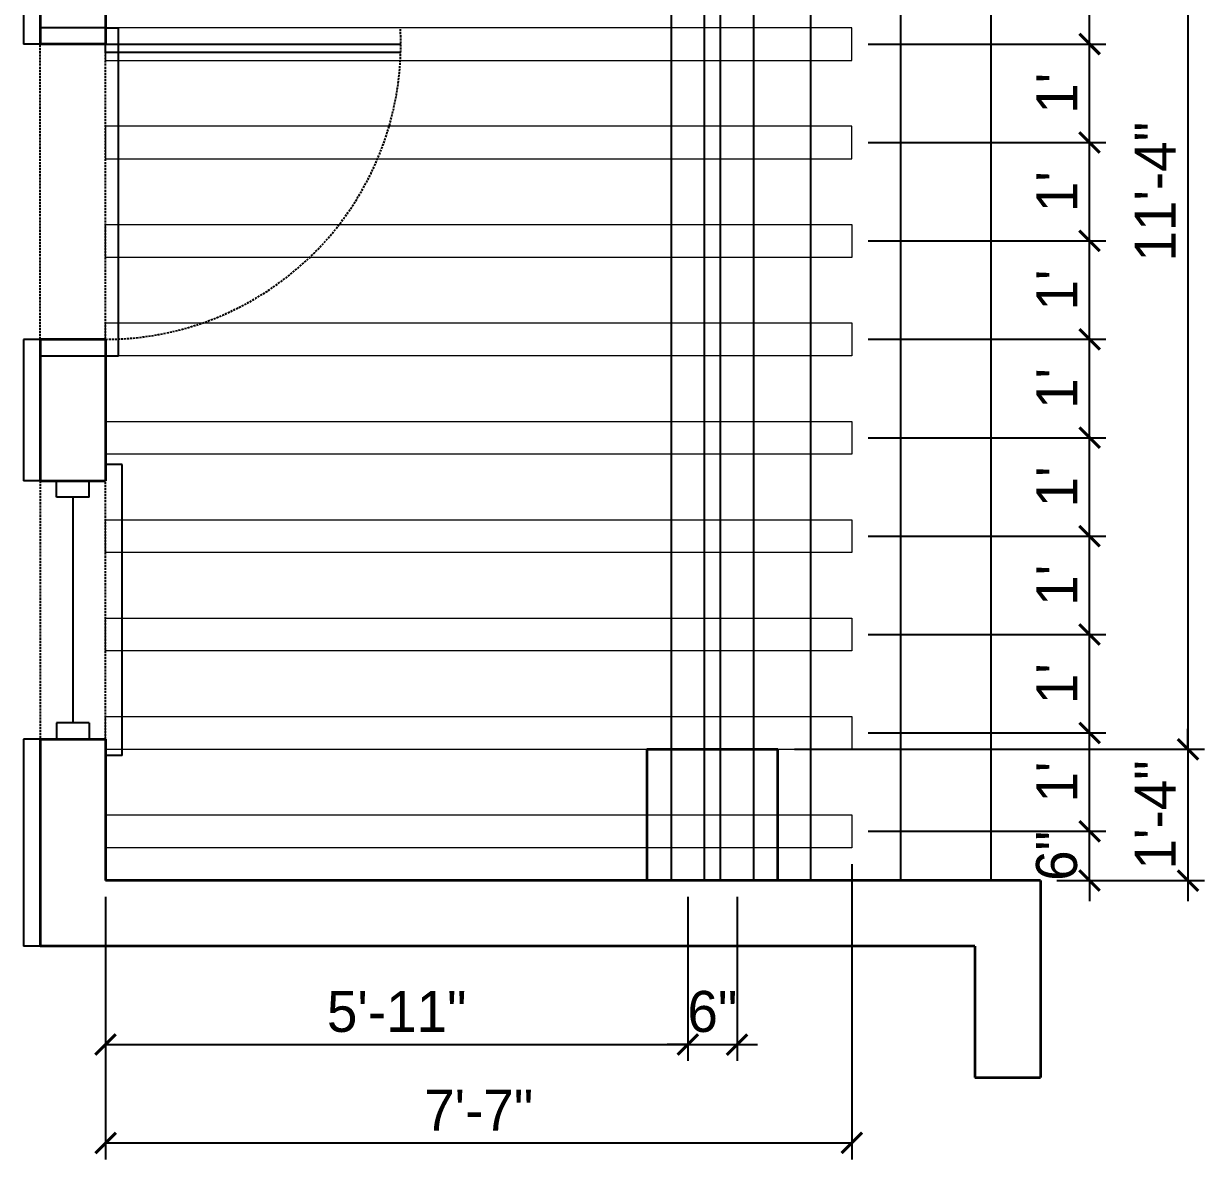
# Model space of a CAD drawing. Header units: inches. Extents: x 0 to 22102, y -19958 to 0.
# Drawn here: x 8413.9 to 8557.9, y -10253.2 to -10114.7 of the extents above; entities that cross this region are included whole.
import ezdxf

# ---------------------------------------------------------------- set-up
doc = ezdxf.new("R2010")
doc.units = ezdxf.units.IN
doc.header["$MEASUREMENT"] = 0
doc.linetypes.add('HIDDEN', pattern=[0.375, 0.25, -0.125])
for name, color, linetype in [('DOOR SILL', 1, 'Continuous'), ('DOOR-EXT', 2, 'Continuous'), ('HEADER-EXT', 5, 'HIDDEN'), ('ROOF', 3, 'Continuous'), ('STAIR', 2, 'Continuous'), ('TRELLIS', 1, 'Continuous'), ('WINDOW GLASS', 4, 'Continuous'), ('WINDOW JAMB', 2, 'Continuous'), ('WINDOW SILL', 1, 'Continuous')]:
    doc.layers.add(name, color=color, linetype=linetype)
doc.layers.add('WALL-EXT', color=6, linetype='Continuous', lineweight=35)
doc.dimstyles.new('Ideal', dxfattribs={"dimscale": 0, "dimtxt": 5, "dimasz": 2.5, "dimexe": 2, "dimexo": 2, "dimgap": 1.5, "dimtad": 1, "dimdec": 4, "dimzin": 0, "dimdsep": 46, "dimlunit": 4, "dimtxsty": 'Standard', "dimblk": 'ARCHTICK', "dimcen": 2, "dimclrt": 1, "dimazin": 0, "dimtfac": 0.75, "dimtdec": 4, "dimtix": 1, "dimtofl": 0, "dimtmove": 2, "dimatfit": 3, "dimldrblk": 'OPEN30', "dimfxl": 1, "dimtolj": 1, "dimtzin": 0, "dimarcsym": 0})

# ---------------------------------------------------------------- blocks, each defined once
blk = doc.blocks.new('_ArchTick')
at = {"color": 0, "linetype": 'ByBlock', "lineweight": 100, "const_width": 0.15}
blk.add_lwpolyline([(-0.5, -0.5), (0.5, 0.5)], dxfattribs=at)
blk = doc.blocks.new('*D337')
at = {"layer": 'Defpoints', "color": 0, "lineweight": 0, "transparency": 16777216}
for p in [(8514.93, -10213.18), (8543.93, -10213.18), (8543.93, -10219.18)]:
    blk.add_point(p, dxfattribs=at)
at = {"layer": 'TRELLIS', "color": 0, "lineweight": -2, "transparency": 16777216}
for p, q in [((8543.93, -10213.18), (8543.93, -10210.68)), ((8516.93, -10213.18), (8545.93, -10213.18)), ((8543.93, -10219.18), (8543.93, -10213.18)), ((8543.93, -10219.18), (8543.93, -10221.68))]:
    blk.add_line(p, q, dxfattribs=at)
at = {"layer": 'TRELLIS', "color": 0, "lineweight": -2, "transparency": 16777216, "xscale": 2.5, "yscale": 2.5, "zscale": 2.5}
for p, rotation in [((8543.93, -10213.18), 270), ((8543.93, -10219.18), 90)]:
    blk.add_blockref('_ArchTick', p, dxfattribs=dict(at, rotation=rotation))
at = {"layer": 'TRELLIS', "color": 1, "lineweight": 0, "transparency": 16777216, "insert": (8539.93, -10216.18), "char_height": 5, "attachment_point": 5, "rotation": 90}
blk.add_mtext('\\A1;6"', dxfattribs=at)
blk = doc.blocks.new('_Open30')
at = {"color": 0, "linetype": 'ByBlock', "lineweight": -2}
for p, q in [((-1, 0.268), (0, 0)), ((0, 0), (-1, -0.268)), ((0, 0), (-1, 0))]:
    blk.add_line(p, q, dxfattribs=at)
blk = doc.blocks.new('*D338')
at = {"layer": 'Defpoints', "color": 0, "lineweight": 0, "transparency": 16777216}
for p in [(8514.93, -10201.18), (8543.93, -10201.18), (8514.93, -10213.18)]:
    blk.add_point(p, dxfattribs=at)
at = {"layer": 'TRELLIS', "color": 0, "lineweight": -2, "transparency": 16777216}
for p, q in [((8516.93, -10201.18), (8545.93, -10201.18)), ((8543.93, -10213.18), (8543.93, -10201.18)), ((8516.93, -10213.18), (8545.93, -10213.18))]:
    blk.add_line(p, q, dxfattribs=at)
at = {"layer": 'TRELLIS', "color": 0, "lineweight": -2, "transparency": 16777216, "xscale": 2.5, "yscale": 2.5, "zscale": 2.5}
for p, rotation in [((8543.93, -10201.18), 90), ((8543.93, -10213.18), 270)]:
    blk.add_blockref('_ArchTick', p, dxfattribs=dict(at, rotation=rotation))
at = {"layer": 'TRELLIS', "color": 1, "lineweight": 0, "transparency": 16777216, "insert": (8539.93, -10207.18), "char_height": 5, "attachment_point": 5, "rotation": 90}
blk.add_mtext("\\A1;1'", dxfattribs=at)
blk = doc.blocks.new('*D339')
at = {"layer": 'Defpoints', "color": 0, "lineweight": 0, "transparency": 16777216}
for p in [(8514.93, -10189.18), (8543.93, -10189.18), (8514.93, -10201.18)]:
    blk.add_point(p, dxfattribs=at)
at = {"layer": 'TRELLIS', "color": 0, "lineweight": -2, "transparency": 16777216}
for p, q in [((8516.93, -10189.18), (8545.93, -10189.18)), ((8543.93, -10201.18), (8543.93, -10189.18)), ((8516.93, -10201.18), (8545.93, -10201.18))]:
    blk.add_line(p, q, dxfattribs=at)
at = {"layer": 'TRELLIS', "color": 0, "lineweight": -2, "transparency": 16777216, "xscale": 2.5, "yscale": 2.5, "zscale": 2.5}
for p, rotation in [((8543.93, -10189.18), 90), ((8543.93, -10201.18), 270)]:
    blk.add_blockref('_ArchTick', p, dxfattribs=dict(at, rotation=rotation))
at = {"layer": 'TRELLIS', "color": 1, "lineweight": 0, "transparency": 16777216, "insert": (8539.93, -10195.18), "char_height": 5, "attachment_point": 5, "rotation": 90}
blk.add_mtext("\\A1;1'", dxfattribs=at)
blk = doc.blocks.new('*D340')
at = {"layer": 'Defpoints', "color": 0, "lineweight": 0, "transparency": 16777216}
for p in [(8514.93, -10177.18), (8543.93, -10177.18), (8514.93, -10189.18)]:
    blk.add_point(p, dxfattribs=at)
at = {"layer": 'TRELLIS', "color": 0, "lineweight": -2, "transparency": 16777216}
for p, q in [((8516.93, -10177.18), (8545.93, -10177.18)), ((8543.93, -10189.18), (8543.93, -10177.18)), ((8516.93, -10189.18), (8545.93, -10189.18))]:
    blk.add_line(p, q, dxfattribs=at)
at = {"layer": 'TRELLIS', "color": 0, "lineweight": -2, "transparency": 16777216, "xscale": 2.5, "yscale": 2.5, "zscale": 2.5}
for p, rotation in [((8543.93, -10177.18), 90), ((8543.93, -10189.18), 270)]:
    blk.add_blockref('_ArchTick', p, dxfattribs=dict(at, rotation=rotation))
at = {"layer": 'TRELLIS', "color": 1, "lineweight": 0, "transparency": 16777216, "insert": (8539.93, -10183.18), "char_height": 5, "attachment_point": 5, "rotation": 90}
blk.add_mtext("\\A1;1'", dxfattribs=at)
blk = doc.blocks.new('*D341')
at = {"layer": 'Defpoints', "color": 0, "lineweight": 0, "transparency": 16777216}
for p in [(8514.93, -10165.18), (8543.93, -10165.18), (8514.93, -10177.18)]:
    blk.add_point(p, dxfattribs=at)
at = {"layer": 'TRELLIS', "color": 0, "lineweight": -2, "transparency": 16777216}
for p, q in [((8516.93, -10165.18), (8545.93, -10165.18)), ((8543.93, -10177.18), (8543.93, -10165.18)), ((8516.93, -10177.18), (8545.93, -10177.18))]:
    blk.add_line(p, q, dxfattribs=at)
at = {"layer": 'TRELLIS', "color": 0, "lineweight": -2, "transparency": 16777216, "xscale": 2.5, "yscale": 2.5, "zscale": 2.5}
for p, rotation in [((8543.93, -10165.18), 90), ((8543.93, -10177.18), 270)]:
    blk.add_blockref('_ArchTick', p, dxfattribs=dict(at, rotation=rotation))
at = {"layer": 'TRELLIS', "color": 1, "lineweight": 0, "transparency": 16777216, "insert": (8539.93, -10171.18), "char_height": 5, "attachment_point": 5, "rotation": 90}
blk.add_mtext("\\A1;1'", dxfattribs=at)
blk = doc.blocks.new('*D342')
at = {"layer": 'Defpoints', "color": 0, "lineweight": 0, "transparency": 16777216}
for p in [(8514.93, -10153.18), (8543.93, -10153.18), (8514.93, -10165.18)]:
    blk.add_point(p, dxfattribs=at)
at = {"layer": 'TRELLIS', "color": 0, "lineweight": -2, "transparency": 16777216}
for p, q in [((8516.93, -10153.18), (8545.93, -10153.18)), ((8543.93, -10165.18), (8543.93, -10153.18)), ((8516.93, -10165.18), (8545.93, -10165.18))]:
    blk.add_line(p, q, dxfattribs=at)
at = {"layer": 'TRELLIS', "color": 0, "lineweight": -2, "transparency": 16777216, "xscale": 2.5, "yscale": 2.5, "zscale": 2.5}
for p, rotation in [((8543.93, -10153.18), 90), ((8543.93, -10165.18), 270)]:
    blk.add_blockref('_ArchTick', p, dxfattribs=dict(at, rotation=rotation))
at = {"layer": 'TRELLIS', "color": 1, "lineweight": 0, "transparency": 16777216, "insert": (8539.93, -10159.18), "char_height": 5, "attachment_point": 5, "rotation": 90}
blk.add_mtext("\\A1;1'", dxfattribs=at)
blk = doc.blocks.new('*D343')
at = {"layer": 'Defpoints', "color": 0, "lineweight": 0, "transparency": 16777216}
for p in [(8514.93, -10141.18), (8543.93, -10141.18), (8514.93, -10153.18)]:
    blk.add_point(p, dxfattribs=at)
at = {"layer": 'TRELLIS', "color": 0, "lineweight": -2, "transparency": 16777216}
for p, q in [((8516.93, -10141.18), (8545.93, -10141.18)), ((8543.93, -10153.18), (8543.93, -10141.18)), ((8516.93, -10153.18), (8545.93, -10153.18))]:
    blk.add_line(p, q, dxfattribs=at)
at = {"layer": 'TRELLIS', "color": 0, "lineweight": -2, "transparency": 16777216, "xscale": 2.5, "yscale": 2.5, "zscale": 2.5}
for p, rotation in [((8543.93, -10141.18), 90), ((8543.93, -10153.18), 270)]:
    blk.add_blockref('_ArchTick', p, dxfattribs=dict(at, rotation=rotation))
at = {"layer": 'TRELLIS', "color": 1, "lineweight": 0, "transparency": 16777216, "insert": (8539.93, -10147.18), "char_height": 5, "attachment_point": 5, "rotation": 90}
blk.add_mtext("\\A1;1'", dxfattribs=at)
blk = doc.blocks.new('*D344')
at = {"layer": 'Defpoints', "color": 0, "lineweight": 0, "transparency": 16777216}
for p in [(8514.93, -10129.18), (8543.93, -10129.18), (8514.93, -10141.18)]:
    blk.add_point(p, dxfattribs=at)
at = {"layer": 'TRELLIS', "color": 0, "lineweight": -2, "transparency": 16777216}
for p, q in [((8516.93, -10129.18), (8545.93, -10129.18)), ((8543.93, -10141.18), (8543.93, -10129.18)), ((8516.93, -10141.18), (8545.93, -10141.18))]:
    blk.add_line(p, q, dxfattribs=at)
at = {"layer": 'TRELLIS', "color": 0, "lineweight": -2, "transparency": 16777216, "xscale": 2.5, "yscale": 2.5, "zscale": 2.5}
for p, rotation in [((8543.93, -10129.18), 90), ((8543.93, -10141.18), 270)]:
    blk.add_blockref('_ArchTick', p, dxfattribs=dict(at, rotation=rotation))
at = {"layer": 'TRELLIS', "color": 1, "lineweight": 0, "transparency": 16777216, "insert": (8539.93, -10135.18), "char_height": 5, "attachment_point": 5, "rotation": 90}
blk.add_mtext("\\A1;1'", dxfattribs=at)
blk = doc.blocks.new('*D345')
at = {"layer": 'Defpoints', "color": 0, "lineweight": 0, "transparency": 16777216}
for p in [(8514.93, -10117.18), (8543.93, -10117.18), (8514.93, -10129.18)]:
    blk.add_point(p, dxfattribs=at)
at = {"layer": 'TRELLIS', "color": 0, "lineweight": -2, "transparency": 16777216}
for p, q in [((8516.93, -10117.18), (8545.93, -10117.18)), ((8543.93, -10129.18), (8543.93, -10117.18)), ((8516.93, -10129.18), (8545.93, -10129.18))]:
    blk.add_line(p, q, dxfattribs=at)
at = {"layer": 'TRELLIS', "color": 0, "lineweight": -2, "transparency": 16777216, "xscale": 2.5, "yscale": 2.5, "zscale": 2.5}
for p, rotation in [((8543.93, -10117.18), 90), ((8543.93, -10129.18), 270)]:
    blk.add_blockref('_ArchTick', p, dxfattribs=dict(at, rotation=rotation))
at = {"layer": 'TRELLIS', "color": 1, "lineweight": 0, "transparency": 16777216, "insert": (8539.93, -10123.18), "char_height": 5, "attachment_point": 5, "rotation": 90}
blk.add_mtext("\\A1;1'", dxfattribs=at)
blk = doc.blocks.new('*D346')
at = {"layer": 'Defpoints', "color": 0, "lineweight": 0, "transparency": 16777216}
for p in [(8514.93, -10105.18), (8543.93, -10105.18), (8514.93, -10117.18)]:
    blk.add_point(p, dxfattribs=at)
at = {"layer": 'TRELLIS', "color": 0, "lineweight": -2, "transparency": 16777216}
for p, q in [((8516.93, -10105.18), (8545.93, -10105.18)), ((8543.93, -10117.18), (8543.93, -10105.18)), ((8516.93, -10117.18), (8545.93, -10117.18))]:
    blk.add_line(p, q, dxfattribs=at)
at = {"layer": 'TRELLIS', "color": 0, "lineweight": -2, "transparency": 16777216, "xscale": 2.5, "yscale": 2.5, "zscale": 2.5}
for p, rotation in [((8543.93, -10105.18), 90), ((8543.93, -10117.18), 270)]:
    blk.add_blockref('_ArchTick', p, dxfattribs=dict(at, rotation=rotation))
at = {"layer": 'TRELLIS', "color": 1, "lineweight": 0, "transparency": 16777216, "insert": (8539.93, -10111.18), "char_height": 5, "attachment_point": 5, "rotation": 90}
blk.add_mtext("\\A1;1'", dxfattribs=at)
blk = doc.blocks.new('*D353')
at = {"layer": 'Defpoints', "color": 0, "lineweight": 0, "transparency": 16777216}
for p in [(8505.93, -10067.18), (8505.93, -10203.18), (8555.93, -10203.18)]:
    blk.add_point(p, dxfattribs=at)
at = {"layer": 'TRELLIS', "color": 0, "lineweight": -2, "transparency": 16777216}
for p, q in [((8507.93, -10067.18), (8557.93, -10067.18)), ((8555.93, -10067.18), (8555.93, -10203.18)), ((8507.93, -10203.18), (8557.93, -10203.18))]:
    blk.add_line(p, q, dxfattribs=at)
at = {"layer": 'TRELLIS', "color": 0, "lineweight": -2, "transparency": 16777216, "xscale": 2.5, "yscale": 2.5, "zscale": 2.5}
for p, rotation in [((8555.93, -10067.18), 90), ((8555.93, -10203.18), 270)]:
    blk.add_blockref('_ArchTick', p, dxfattribs=dict(at, rotation=rotation))
at = {"layer": 'TRELLIS', "color": 1, "lineweight": 0, "transparency": 16777216, "insert": (8551.93, -10135.18), "char_height": 5, "attachment_point": 5, "rotation": 90}
blk.add_mtext('\\A1;11\'-4"', dxfattribs=at)
blk = doc.blocks.new('*D354')
at = {"layer": 'Defpoints', "color": 0, "lineweight": 0, "transparency": 16777216}
for p in [(8505.93, -10203.18), (8537.93, -10219.18), (8555.93, -10219.18)]:
    blk.add_point(p, dxfattribs=at)
at = {"layer": 'TRELLIS', "color": 0, "lineweight": -2, "transparency": 16777216}
for p, q in [((8555.93, -10203.18), (8555.93, -10200.68)), ((8507.93, -10203.18), (8557.93, -10203.18)), ((8555.93, -10203.18), (8555.93, -10219.18)), ((8539.93, -10219.18), (8557.93, -10219.18)), ((8555.93, -10219.18), (8555.93, -10221.68))]:
    blk.add_line(p, q, dxfattribs=at)
at = {"layer": 'TRELLIS', "color": 0, "lineweight": -2, "transparency": 16777216, "xscale": 2.5, "yscale": 2.5, "zscale": 2.5}
for p, rotation in [((8555.93, -10203.18), 270), ((8555.93, -10219.18), 90)]:
    blk.add_blockref('_ArchTick', p, dxfattribs=dict(at, rotation=rotation))
at = {"layer": 'TRELLIS', "color": 1, "lineweight": 0, "transparency": 16777216, "insert": (8551.93, -10211.18), "char_height": 5, "attachment_point": 5, "rotation": 90}
blk.add_mtext('\\A1;1\'-4"', dxfattribs=at)
blk = doc.blocks.new('*D358')
at = {"layer": 'Defpoints', "color": 0, "lineweight": 0, "transparency": 16777216}
for p in [(8423.93, -10219.18), (8494.93, -10219.18), (8494.93, -10239.18)]:
    blk.add_point(p, dxfattribs=at)
at = {"layer": 'TRELLIS', "color": 0, "lineweight": -2, "transparency": 16777216}
for p, q in [((8423.93, -10221.18), (8423.93, -10241.18)), ((8494.93, -10221.18), (8494.93, -10241.18)), ((8423.93, -10239.18), (8494.93, -10239.18))]:
    blk.add_line(p, q, dxfattribs=at)
at = {"layer": 'TRELLIS', "color": 0, "lineweight": -2, "transparency": 16777216, "xscale": 2.5, "yscale": 2.5, "zscale": 2.5, "rotation": 180}
blk.add_blockref('_ArchTick', (8423.93, -10239.18), dxfattribs=at)
at = {"layer": 'TRELLIS', "color": 0, "lineweight": -2, "transparency": 16777216, "xscale": 2.5, "yscale": 2.5, "zscale": 2.5}
blk.add_blockref('_ArchTick', (8494.93, -10239.18), dxfattribs=at)
at = {"layer": 'TRELLIS', "color": 1, "lineweight": 0, "transparency": 16777216, "insert": (8459.43, -10235.18), "char_height": 5, "attachment_point": 5}
blk.add_mtext('\\A1;5\'-11"', dxfattribs=at)
blk = doc.blocks.new('*D359')
at = {"layer": 'Defpoints', "color": 0, "lineweight": 0, "transparency": 16777216}
for p in [(8494.93, -10219.18), (8500.93, -10219.18), (8500.93, -10239.18)]:
    blk.add_point(p, dxfattribs=at)
at = {"layer": 'TRELLIS', "color": 0, "lineweight": -2, "transparency": 16777216}
for p, q in [((8494.93, -10221.18), (8494.93, -10241.18)), ((8500.93, -10221.18), (8500.93, -10241.18)), ((8494.93, -10239.18), (8492.43, -10239.18)), ((8494.93, -10239.18), (8500.93, -10239.18)), ((8500.93, -10239.18), (8503.43, -10239.18))]:
    blk.add_line(p, q, dxfattribs=at)
at = {"layer": 'TRELLIS', "color": 0, "lineweight": -2, "transparency": 16777216, "xscale": 2.5, "yscale": 2.5, "zscale": 2.5}
blk.add_blockref('_ArchTick', (8494.93, -10239.18), dxfattribs=at)
at = {"layer": 'TRELLIS', "color": 0, "lineweight": -2, "transparency": 16777216, "xscale": 2.5, "yscale": 2.5, "zscale": 2.5, "rotation": 180}
blk.add_blockref('_ArchTick', (8500.93, -10239.18), dxfattribs=at)
at = {"layer": 'TRELLIS', "color": 1, "lineweight": 0, "transparency": 16777216, "insert": (8497.93, -10235.18), "char_height": 5, "attachment_point": 5}
blk.add_mtext('\\A1;6"', dxfattribs=at)
blk = doc.blocks.new('*D360')
at = {"layer": 'Defpoints', "color": 0, "lineweight": 0, "transparency": 16777216}
for p in [(8514.93, -10215.18), (8423.93, -10219.18), (8514.93, -10251.18)]:
    blk.add_point(p, dxfattribs=at)
at = {"layer": 'TRELLIS', "color": 0, "lineweight": -2, "transparency": 16777216}
for p, q in [((8514.93, -10217.18), (8514.93, -10253.18)), ((8423.93, -10221.18), (8423.93, -10253.18)), ((8423.93, -10251.18), (8514.93, -10251.18))]:
    blk.add_line(p, q, dxfattribs=at)
at = {"layer": 'TRELLIS', "color": 0, "lineweight": -2, "transparency": 16777216, "xscale": 2.5, "yscale": 2.5, "zscale": 2.5, "rotation": 180}
blk.add_blockref('_ArchTick', (8423.93, -10251.18), dxfattribs=at)
at = {"layer": 'TRELLIS', "color": 0, "lineweight": -2, "transparency": 16777216, "xscale": 2.5, "yscale": 2.5, "zscale": 2.5}
blk.add_blockref('_ArchTick', (8514.93, -10251.18), dxfattribs=at)
at = {"layer": 'TRELLIS', "color": 1, "lineweight": 0, "transparency": 16777216, "insert": (8469.43, -10247.18), "char_height": 5, "attachment_point": 5}
blk.add_mtext('\\A1;7\'-7"', dxfattribs=at)

msp = doc.modelspace()

# ---------------------------------------------------------------- linework, layer by layer
at = {"layer": 'DOOR SILL', "color": 8}
for p, q in [((8423.92957, -10115.18374), (8425.50416, -10115.18374)), ((8425.50416, -10155.18577), (8425.50416, -10115.18374)), ((8423.92957, -10155.18577), (8425.50416, -10155.18577))]:
    msp.add_line(p, q, dxfattribs=at)
at = {"layer": 'DOOR-EXT', "color": 8}
for p, q in [((8423.92957, -10118.18476), (8423.92957, -10117.18476)), ((8423.92957, -10117.18476), (8459.92957, -10117.18476)), ((8423.92957, -10118.18476), (8459.91568, -10118.18476))]:
    msp.add_line(p, q, dxfattribs=at)
for points in [[(8415.92957, -10117.18476), (8423.92957, -10117.18476), (8423.92957, -10115.18476), (8415.92957, -10115.18476)], [(8415.92957, -10155.18476), (8423.92957, -10155.18476), (8423.92957, -10153.18476), (8415.92957, -10153.18476)]]:
    msp.add_lwpolyline(points, close=True, dxfattribs=at)
at = {"layer": 'DOOR-EXT', "color": 8, "linetype": 'HIDDEN'}
msp.add_arc((8423.92957, -10117.18476), 36, 270, 3.1847385, dxfattribs=at)
at = {"layer": 'HEADER-EXT', "color": 8}
for p, q in [((8415.92957, -10153.18476), (8415.92957, -10117.18476)), ((8423.92957, -10153.18476), (8423.92957, -10117.18476)), ((8415.92957, -10170.43476), (8415.92957, -10201.93476)), ((8423.92957, -10201.93476), (8423.92957, -10170.43476))]:
    msp.add_line(p, q, dxfattribs=at)
at = {"layer": 'ROOF', "color": 8}
for p, q in [((8413.92957, -10099.93476), (8413.92957, -10117.18476)), ((8415.92957, -10117.18476), (8413.92957, -10117.18476)), ((8413.92957, -10153.18476), (8413.92957, -10170.43476)), ((8415.92957, -10153.18476), (8413.92957, -10153.18476)), ((8415.92957, -10170.43476), (8413.92957, -10170.43476)), ((8413.92957, -10201.93476), (8413.92957, -10227.18476)), ((8415.92957, -10201.93476), (8413.92957, -10201.93476)), ((8415.92957, -10227.18476), (8413.92957, -10227.18476))]:
    msp.add_line(p, q, dxfattribs=at)
at = {"layer": 'STAIR'}
for p, q in [((8509.92957, -10219.18476), (8509.92957, -10051.18476)), ((8520.92957, -10219.18476), (8520.92957, -10051.18476)), ((8531.92957, -10219.18476), (8531.92957, -10051.18476))]:
    msp.add_line(p, q, dxfattribs=at)
at = {"layer": 'TRELLIS', "color": 5}
for p, q in [((8492.92957, -10219.18476), (8492.92957, -10051.18476)), ((8496.92957, -10051.18476), (8496.92957, -10219.18476)), ((8498.92957, -10219.18476), (8498.92957, -10051.18476)), ((8502.92957, -10051.18476), (8502.92957, -10219.18476))]:
    msp.add_line(p, q, dxfattribs=at)
at = {"layer": 'TRELLIS', "lineweight": 0}
for points in [[(8423.92957, -10119.18476), (8514.92957, -10119.18476), (8514.92957, -10115.18476), (8423.92957, -10115.18476)], [(8423.92957, -10131.18476), (8514.92957, -10131.18476), (8514.92957, -10127.18476), (8423.92957, -10127.18476)], [(8423.92957, -10139.18476), (8514.92957, -10139.18476), (8514.92957, -10143.18476), (8423.92957, -10143.18476)], [(8423.92957, -10151.18476), (8514.92957, -10151.18476), (8514.92957, -10155.18476), (8423.92957, -10155.18476)], [(8423.92957, -10163.18476), (8514.92957, -10163.18476), (8514.92957, -10167.18476), (8423.92957, -10167.18476)], [(8423.92957, -10175.18476), (8514.92957, -10175.18476), (8514.92957, -10179.18476), (8423.92957, -10179.18476)], [(8423.92957, -10187.18476), (8514.92957, -10187.18476), (8514.92957, -10191.18476), (8423.92957, -10191.18476)], [(8423.92957, -10199.18476), (8514.92957, -10199.18476), (8514.92957, -10203.18476), (8423.92957, -10203.18476)], [(8423.92957, -10211.18476), (8514.92957, -10211.18476), (8514.92957, -10215.18476), (8423.92957, -10215.18476)]]:
    msp.add_lwpolyline(points, close=True, dxfattribs=at)
at = {"layer": 'WALL-EXT', "color": 8}
for p, q in [((8415.92957, -10099.93476), (8415.92957, -10117.18476)), ((8423.92957, -10099.93476), (8423.92957, -10117.18476)), ((8423.92957, -10117.18476), (8415.92957, -10117.18476)), ((8415.92957, -10153.18476), (8415.92957, -10170.43476)), ((8423.92957, -10153.18476), (8415.92957, -10153.18476)), ((8423.92957, -10153.18476), (8423.92957, -10170.43476)), ((8415.92957, -10170.43476), (8423.92957, -10170.43476)), ((8415.92957, -10201.93476), (8415.92957, -10227.18476)), ((8415.92957, -10201.93476), (8423.92957, -10201.93476)), ((8423.92957, -10201.93476), (8423.92957, -10219.18476)), ((8537.92957, -10219.18476), (8423.92957, -10219.18476)), ((8537.92957, -10219.18476), (8537.92957, -10243.18476)), ((8529.92957, -10227.18476), (8415.92957, -10227.18476)), ((8529.92957, -10227.18476), (8529.92957, -10243.18476)), ((8529.92957, -10243.18476), (8537.92957, -10243.18476))]:
    msp.add_line(p, q, dxfattribs=at)
at = {"layer": 'WALL-EXT'}
for p, q in [((8505.92957, -10203.18476), (8489.92957, -10203.18476)), ((8489.92957, -10203.18476), (8489.92957, -10219.18476)), ((8505.92957, -10219.18476), (8505.92957, -10203.18476))]:
    msp.add_line(p, q, dxfattribs=at)
at = {"layer": 'WINDOW GLASS', "color": 8}
msp.add_line((8419.92957, -10172.43476), (8419.92957, -10199.93476), dxfattribs=at)
at = {"layer": 'WINDOW JAMB', "color": 8}
for p, q in [((8417.92957, -10172.43476), (8417.92957, -10170.43476)), ((8421.92957, -10170.43476), (8417.92957, -10170.43476)), ((8421.92957, -10172.43476), (8421.92957, -10170.43476)), ((8421.92957, -10172.43476), (8417.92957, -10172.43476)), ((8421.92957, -10199.93476), (8417.92957, -10199.93476)), ((8417.92957, -10199.93476), (8417.92957, -10201.93476)), ((8421.92957, -10199.93476), (8421.92957, -10201.93476)), ((8421.92957, -10201.93476), (8417.92957, -10201.93476))]:
    msp.add_line(p, q, dxfattribs=at)
at = {"layer": 'WINDOW SILL', "color": 8}
for p, q in [((8425.92957, -10168.43476), (8423.92957, -10168.43476)), ((8425.92957, -10203.93476), (8425.92957, -10168.43476)), ((8425.92957, -10203.93476), (8423.92957, -10203.93476))]:
    msp.add_line(p, q, dxfattribs=at)

# ---------------------------------------------------------------- dimensions: what is measured, and where the dimension line sits
at = {"layer": 'TRELLIS', "lineweight": 0}
for base, p1, p2, angle, picture, middle in [((8555.92957, -10203.18476), (8505.92957, -10067.18476), (8505.92957, -10203.18476), 90, '*D353', (8551.92957, -10135.18476)), ((8543.92957, -10105.18476), (8514.92957, -10117.18476), (8514.92957, -10105.18476), 90, '*D346', (8539.92957, -10111.18476)), ((8543.92957, -10117.18476), (8514.92957, -10129.18476), (8514.92957, -10117.18476), 90, '*D345', (8539.92957, -10123.18476)), ((8543.92957, -10129.18476), (8514.92957, -10141.18476), (8514.92957, -10129.18476), 90, '*D344', (8539.92957, -10135.18476)), ((8543.92957, -10141.18476), (8514.92957, -10153.18476), (8514.92957, -10141.18476), 90, '*D343', (8539.92957, -10147.18476)), ((8543.92957, -10153.18476), (8514.92957, -10165.18476), (8514.92957, -10153.18476), 90, '*D342', (8539.92957, -10159.18476)), ((8543.92957, -10165.18476), (8514.92957, -10177.18476), (8514.92957, -10165.18476), 90, '*D341', (8539.92957, -10171.18476)), ((8543.92957, -10177.18476), (8514.92957, -10189.18476), (8514.92957, -10177.18476), 90, '*D340', (8539.92957, -10183.18476)), ((8543.92957, -10189.18476), (8514.92957, -10201.18476), (8514.92957, -10189.18476), 90, '*D339', (8539.92957, -10195.18476)), ((8555.92957, -10219.18476), (8505.92957, -10203.18476), (8537.92957, -10219.18476), 90, '*D354', (8551.92957, -10211.18476)), ((8543.92957, -10201.18476), (8514.92957, -10213.18476), (8514.92957, -10201.18476), 90, '*D338', (8539.92957, -10207.18476)), ((8543.92957, -10213.18476), (8543.92957, -10219.18476), (8514.92957, -10213.18476), 90, '*D337', (8539.92957, -10216.18476)), ((8514.92957, -10251.18476), (8423.92957, -10219.18476), (8514.92957, -10215.18476), 180, '*D360', (8469.42957, -10247.18476)), ((8494.92957, -10239.18476), (8423.92957, -10219.18476), (8494.92957, -10219.18476), 180, '*D358', (8459.42957, -10235.18476)), ((8500.92957, -10239.18476), (8494.92957, -10219.18476), (8500.92957, -10219.18476), 180, '*D359', (8497.92957, -10235.18476))]:
    dim = msp.add_linear_dim(base=base, p1=p1, p2=p2, angle=angle, dimstyle='Ideal', override={"dimscale": 1, "dimtofl": 1, "dimfxl": 0.125}, dxfattribs=at)
    dim.commit()
    dim.dimension.update_dxf_attribs({"geometry": picture, "text_midpoint": middle})

doc.saveas('drawing.dxf')
